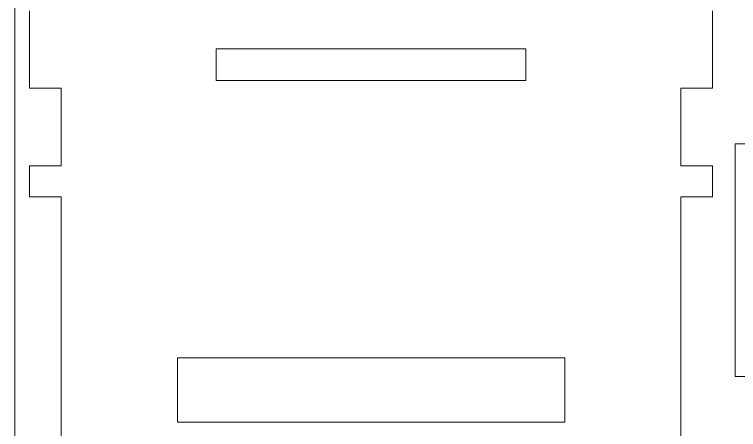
# Model space of a CAD drawing. Header units: inches. Extents: x -487 to 78, y 105 to 340.
# Drawn here: x -391.2 to -318.8, y 257.4 to 298.9 of the extents above; entities that cross this region are included whole.
import ezdxf

# ---------------------------------------------------------------- set-up
doc = ezdxf.new("R2010")
doc.units = ezdxf.units.IN
doc.header["$MEASUREMENT"] = 0
doc.layers.add('Capa 1', color=7, linetype='Continuous')
doc.layers.add('Capa 3', color=150, linetype='Continuous')

msp = doc.modelspace()

# ---------------------------------------------------------------- linework, layer by layer
at = {"layer": 'Capa 1', "color": 28, "lineweight": 9, "true_color": 0x11100b}
for points in [[(-295.902, 297.663), (-295.902, 305.334), (-316.036, 305.334), (-316.036, 285.973), (-319.134, 285.973), (-319.134, 274.357), (-319.134, 262.741), (-316.036, 262.741), (-316.036, 243.381)], [(-389.694, 299.281), (-389.694, 291.537), (-386.519, 291.537), (-386.519, 283.792), (-389.694, 283.792)], [(-324.567, 241.975), (-324.567, 280.695), (-321.392, 280.695), (-321.392, 283.792), (-324.567, 283.792), (-324.567, 291.537), (-321.392, 291.537), (-321.392, 299.281)], [(-371.031, 295.486), (-371.031, 292.311), (-340.055, 292.311), (-340.055, 295.486), (-371.031, 295.486)], [(-389.694, 283.792), (-389.694, 280.695), (-386.519, 280.695), (-386.519, 241.975)], [(-336.183, 258.16), (-374.903, 258.16), (-374.903, 264.587), (-336.183, 264.587), (-336.183, 258.16)]]:
    msp.add_lwpolyline(points, dxfattribs=at)
at = {"layer": 'Capa 3', "lineweight": 0}
msp.add_lwpolyline([(-391.165, 340.389), (78.122, 340.389), (78.122, 104.667), (-391.188, 104.712), (-391.165, 340.389)], dxfattribs=at)

doc.saveas('drawing.dxf')
